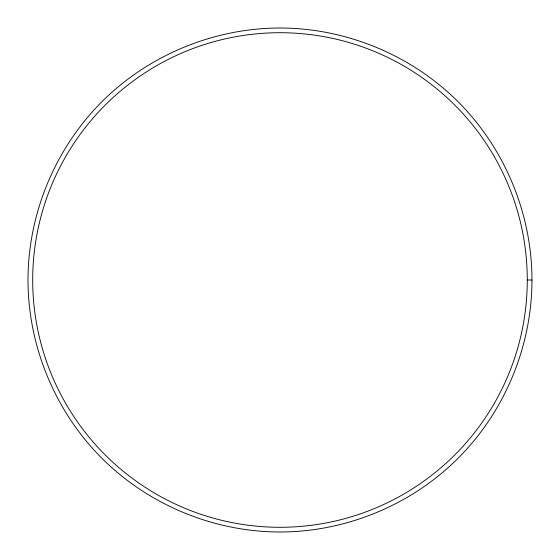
<?xml version="1.0" encoding="UTF-8"?>
<svg xmlns="http://www.w3.org/2000/svg" width="560" height="560" viewBox="0 0 560 560"><rect width="100%" height="100%" fill="white"/><g stroke="black" fill="none" stroke-linecap="round" stroke-linejoin="round"><path stroke-width="0.84" d="M531.972 280C531.951 346.094 504.889 411.432 458.164 458.178C411.411 504.903 346.08 531.965 279.986 531.986C213.885 531.965 148.554 504.903 101.808 458.178C55.083 411.432 28.021 346.094 28 280C28.021 213.906 55.083 148.568 101.808 101.822C148.554 55.097 213.885 28.035 279.986 28.014C346.08 28.035 411.411 55.097 458.164 101.822C504.889 148.568 531.951 213.906 531.972 280L527.268 280A247.289 247.289 0 0 0 156.345 65.842A247.289 247.289 0 0 0 156.345 494.158A247.289 247.289 0 0 0 527.275 280"/></g></svg>
